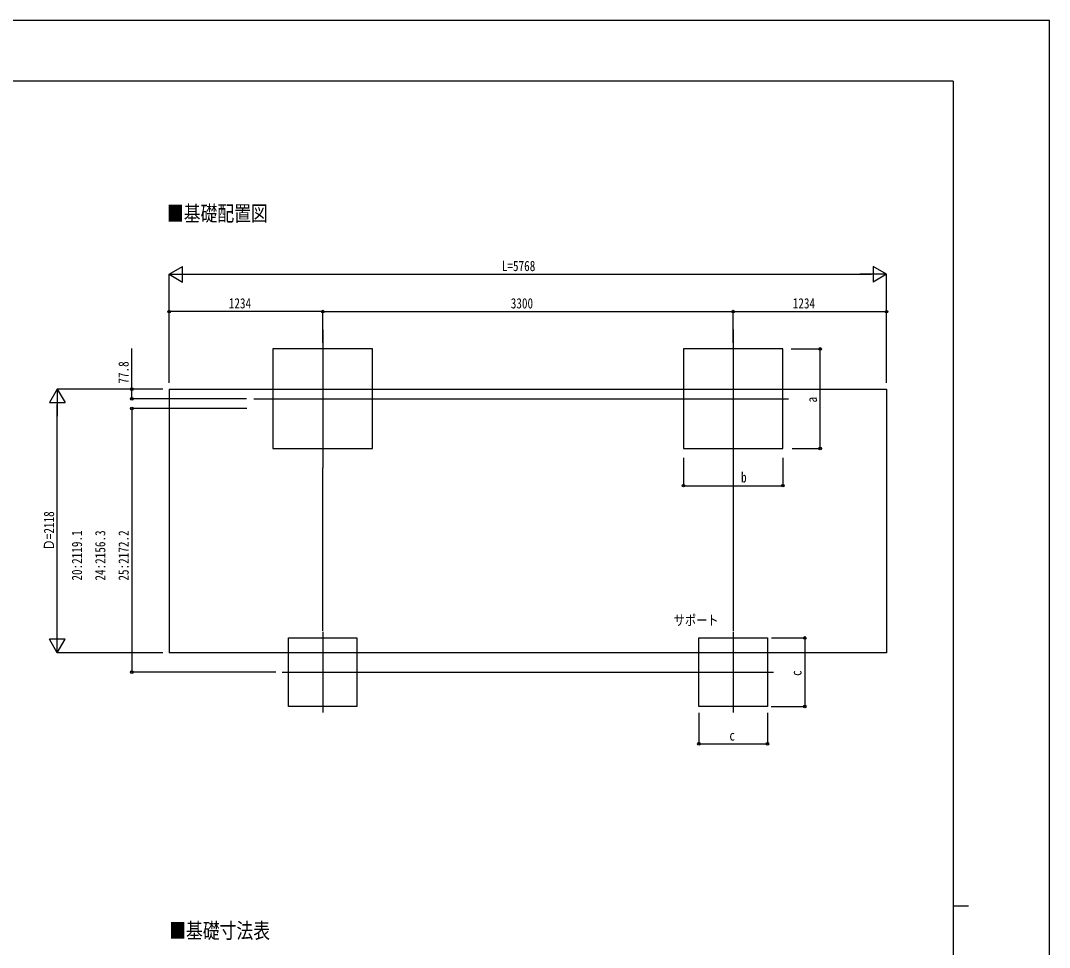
# Model space of a CAD drawing. Units: millimetres, scale not verified. Extents: x -10512 to 10512, y -7425 to 7425.
# Drawn here: x 2241 to 10512, y -21 to 7425 of the extents above; entities that cross this region are included whole.
import ezdxf
from ezdxf.enums import TextEntityAlignment as Align

# ---------------------------------------------------------------- set-up
doc = ezdxf.new("R2010")
doc.units = ezdxf.units.MM
doc.header["$LTSCALE"] = 30
for name, color, linetype in [('0-2_USER1', 3, 'Continuous'), ('0-3_YKK_12', 2, 'Continuous'), ('0-5_YKK_A1', 4, 'Continuous'), ('0-6_YKK_D', 6, 'Continuous'), ('0-7_YKK_ZWAK', 7, 'Continuous')]:
    doc.layers.add(name, color=color, linetype=linetype)
doc.styles.add('ＭＳ ゴシック', font='')
doc.styles.get('ＭＳ ゴシック').set_extended_font_data('MS Gothic')

msp = doc.modelspace()

# ---------------------------------------------------------------- linework, layer by layer
at = {"layer": '0-3_YKK_12'}
for p, q in [((4669.89, 4941.76), (4669.89, 3831.59)), ((7969.89, 4941.96), (7969.89, 3831.79)), ((4116.93, 4386.68), (8416.03, 4386.68)), ((4669.89, 2514.83), (4669.89, 1864.83)), ((7969.89, 2514.83), (7969.89, 1864.83)), ((4344.89, 2189.83), (4994.89, 2189.83)), ((7644.89, 2189.83), (8294.89, 2189.83))]:
    msp.add_line(p, q, dxfattribs=at)
at = {"layer": '0-5_YKK_A1'}
for p, q in [((3435.89, 4464.48), (9203.89, 4464.48)), ((3435.89, 4464.48), (3435.89, 2346.14)), ((9203.89, 4464.48), (9203.89, 2346.14)), ((9203.89, 2346.14), (3435.89, 2346.14))]:
    msp.add_line(p, q, dxfattribs=at)
for points in [[(4269.89, 3986.68), (5069.89, 3986.68), (5069.89, 4786.68), (4269.89, 4786.68)], [(7569.89, 3986.68), (8369.89, 3986.68), (8369.89, 4786.68), (7569.89, 4786.68)], [(4394.89, 2464.83), (4944.89, 2464.83), (4944.89, 1914.83), (4394.89, 1914.83)], [(7694.89, 2464.83), (8244.89, 2464.83), (8244.89, 1914.83), (7694.89, 1914.83)]]:
    msp.add_lwpolyline(points, close=True, dxfattribs=at)
at = {"layer": '0-6_YKK_D'}
for p, q in [((3435.89, 5386.68), (3544.15, 5449.18)), ((3435.89, 4514.68), (3435.89, 5387.68)), ((3435.89, 5386.68), (3544.15, 5324.18)), ((3435.89, 5386.68), (3652.4, 5386.68)), ((3544.15, 5324.18), (3544.15, 5449.18)), ((3560.89, 5386.68), (9078.89, 5386.68)), ((9203.89, 5386.68), (8987.39, 5386.68)), ((9203.89, 5386.68), (9095.64, 5449.18)), ((9095.64, 5449.18), (9095.64, 5324.18)), ((9203.89, 5386.68), (9095.64, 5324.18)), ((9203.89, 4514.68), (9203.89, 5387.68)), ((3435.89, 4836.88), (3435.89, 5087.68)), ((4669.89, 5086.68), (3435.89, 5086.68)), ((4669.89, 4836.88), (4669.89, 5087.68)), ((4669.89, 4836.88), (4669.89, 5087.68)), ((4669.89, 5086.68), (7969.89, 5086.68)), ((7969.89, 4836.88), (7969.89, 5087.68)), ((7969.89, 4836.88), (7969.89, 5087.68)), ((7969.89, 5086.68), (9203.89, 5086.68)), ((9203.89, 4836.88), (9203.89, 5087.68)), ((8437.05, 4786.68), (8670.89, 4786.68)), ((8669.89, 3986.68), (8669.89, 4786.68)), ((2535.89, 4464.48), (2473.39, 4356.23)), ((3385.89, 4464.48), (2534.89, 4464.48)), ((2535.89, 4464.48), (2598.39, 4356.23)), ((2535.89, 4464.48), (2535.89, 4247.97)), ((3385.89, 4464.48), (3134.89, 4464.48)), ((4058.45, 4386.68), (3134.89, 4386.68)), ((2473.39, 4356.23), (2598.39, 4356.23)), ((2535.89, 2471.14), (2535.89, 4339.48)), ((4059.45, 4308.93), (3134.89, 4308.93)), ((3135.89, 4308.93), (3135.89, 2189.83)), ((8444.89, 3986.68), (8670.89, 3986.68)), ((7569.89, 3912.48), (7569.89, 3687.35)), ((8369.89, 3912.66), (8369.89, 3687.35)), ((4669.89, 2522.25), (4669.89, 3831.29)), ((7969.89, 3831.29), (7969.89, 2522.25)), ((7569.89, 3688.35), (8369.89, 3688.35)), ((2535.89, 2346.14), (2535.89, 2562.64)), ((2535.89, 2346.14), (2473.39, 2454.39)), ((2598.39, 2454.39), (2473.39, 2454.39)), ((2535.89, 2346.14), (2598.39, 2454.39)), ((8278.92, 2464.83), (8545.89, 2464.83)), ((8544.89, 2464.83), (8544.89, 1914.83)), ((3385.89, 2346.14), (2534.89, 2346.14)), ((4293.89, 2189.83), (3134.89, 2189.83)), ((4995.39, 2189.83), (7644.39, 2189.83)), ((8274.35, 1914.83), (8545.89, 1914.83)), ((7694.89, 1863.83), (7694.89, 1613.83)), ((8244.89, 1863.83), (8244.89, 1613.83)), ((7694.89, 1614.83), (8244.89, 1614.83))]:
    msp.add_line(p, q, dxfattribs=at)
msp.add_lwpolyline([(3135.89, 4386.68), (3135.89, 4464.48), (3135.89, 4790.98)], dxfattribs=at)
for centre in [(3435.89, 5086.68), (4669.89, 5086.68), (4669.89, 5086.68), (7969.89, 5086.68), (7969.89, 5086.68), (9203.89, 5086.68), (8669.89, 4786.68), (3135.89, 4464.48), (3135.89, 4386.68), (3135.89, 4308.93), (8669.89, 3986.68), (7569.89, 3688.35), (8369.89, 3688.35), (8544.89, 2464.83), (3135.89, 2189.83), (8544.89, 1914.83), (7694.89, 1614.83), (8244.89, 1614.83)]:
    msp.add_circle(centre, 10.62, dxfattribs=at)
at = {"layer": '0-7_YKK_ZWAK'}
for p, q in [((9737.55, 6937.5), (-9762.45, 6937.5)), ((9737.55, 6937.5), (9737.55, -6312.5)), ((9737.55, 312.5), (9862.55, 312.5))]:
    msp.add_line(p, q, dxfattribs=at)
msp.add_lwpolyline([(-10512.5, -7425), (10512.5, -7425), (10512.5, 7425), (-10512.5, 7425)], close=True, dxfattribs=at)

# ---------------------------------------------------------------- texts
at = {"layer": '0-2_USER1', "style": 'ＭＳ ゴシック', "width": 0.8}
for s, height, p in [('■基礎配置図', 123.8, (3417.89, 5776.61)), ('サポート', 82.48, (7492.16, 2541.12)), ('■基礎寸法表', 123.8, (3436.07, 14.36))]:
    msp.add_text(s, height=height, dxfattribs=at).set_placement(p, align=Align.BOTTOM_LEFT)
at = {"layer": '0-6_YKK_D', "style": 'ＭＳ ゴシック', "width": 0.8}
for s, p in [('L=5768', (6109.89, 5387.68)), ('1234', (3914.89, 5087.68)), ('3300', (6181.89, 5087.68)), ('1234', (8448.89, 5087.68)), ('b', (8033.24, 3689.35)), ('c', (7939.89, 1615.83))]:
    msp.add_text(s, height=82.48, dxfattribs=at).set_placement(p, align=Align.BOTTOM_LEFT)
for s, p in [('77.8', (3134.89, 4507.98)), ('a', (8668.89, 4356.68)), ('Ｄ=2118', (2534.89, 3168.31)), ('20:2119.1', (2759.89, 2925.38)), ('24:2156.3', (2947.39, 2925.38)), ('25:2172.2', (3134.89, 2925.38)), ('c', (8543.89, 2159.83))]:
    msp.add_text(s, height=82.48, rotation=90, dxfattribs=at).set_placement(p, align=Align.BOTTOM_LEFT)

doc.saveas('drawing.dxf')
